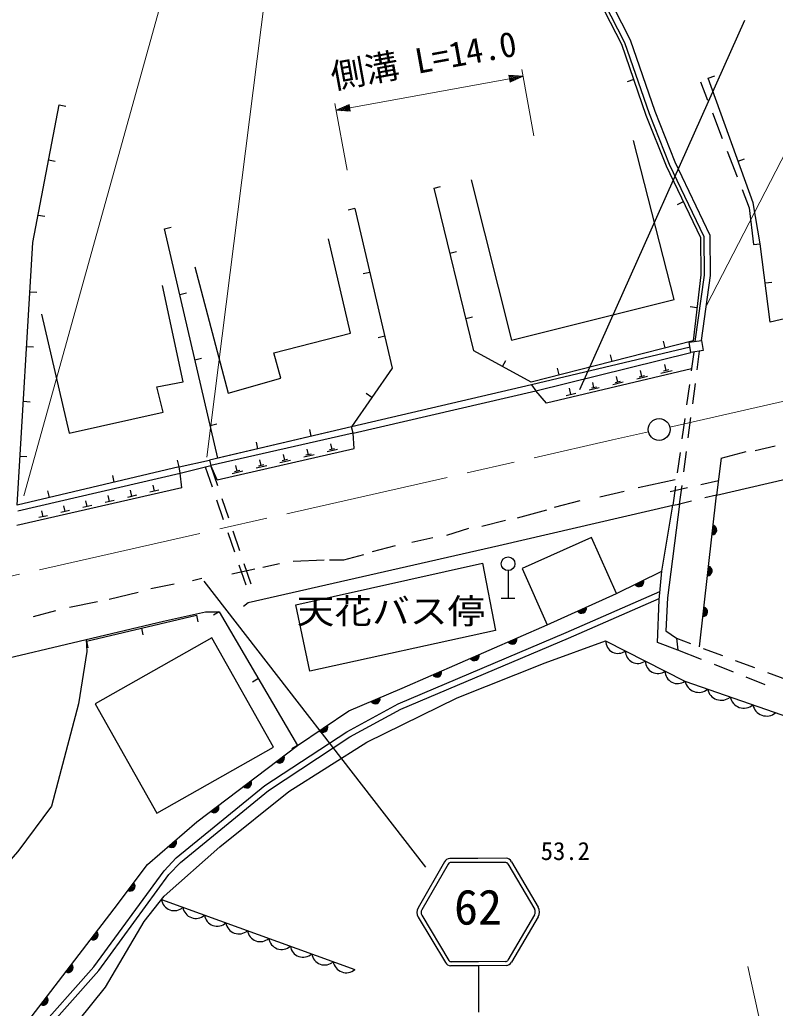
# Model space of a CAD drawing. Units: millimetres, scale not verified. Extents: x 40000 to 680000, y 20000 to 380000.
# Drawn here: x 216522 to 271653, y 246658 to 318732 of the extents above; entities that cross this region are included whole.
import ezdxf
from ezdxf.enums import TextEntityAlignment as Align

# ---------------------------------------------------------------- set-up
doc = ezdxf.new("R2010")
doc.units = ezdxf.units.MM
doc.header["$LTSCALE"] = 1000
doc.linetypes.add('CHAIN', pattern=[18.5, 12, -1.5, 3.5, -1.5])
for name, color, linetype, lineweight in [('M-BGD', 7, 'Continuous', 25), ('M-BMK', 2, 'CHAIN', 13), ('M-BMK-SRVR', 3, 'Continuous', 25), ('M-STR-HTXT', 7, 'Continuous', 13), ('M-STR-STRC', 7, 'Continuous', 25), ('M-STR-STRD', 7, 'Continuous', 25)]:
    doc.layers.add(name, color=color, linetype=linetype, lineweight=lineweight)
doc.styles.add('ＭＳ ゴシック', font='')
doc.styles.get('ＭＳ ゴシック').set_extended_font_data('MS Gothic')

msp = doc.modelspace()

# ---------------------------------------------------------------- linework, layer by layer
at = {"layer": 'M-BGD'}
for p, q in [((261328, 314370), (260855, 314207)), ((266761, 314484), (267232, 314654)), ((266193, 314200), (266706, 312875)), ((219394, 312533), (219885, 312440)), ((267067, 311942), (267788, 310077)), ((218627, 308513), (219118, 308420)), ((268149, 309144), (268871, 307279)), ((268951, 308424), (269421, 308594)), ((246751, 306450), (247236, 306569)), ((269232, 306346), (269744, 305020)), ((240985, 304969), (240498, 304856)), ((264940, 305460), (264489, 305244)), ((269744, 305020), (270064, 302339)), ((217860, 304494), (218351, 304400)), ((227091, 303487), (227578, 303600)), ((240649, 295882), (239058, 302768)), ((270064, 302339), (270543, 302393)), ((247915, 301705), (248401, 301825)), ((229304, 300708), (231722, 291517)), ((242071, 300310), (241584, 300197)), ((270916, 299543), (271412, 299608)), ((217262, 298900), (217761, 298870)), ((228200, 298710), (228687, 298823)), ((265937, 297730), (265440, 297789)), ((249080, 296961), (249566, 297080)), ((243158, 295651), (242671, 295538)), ((217023, 294907), (217522, 294878)), ((263628, 294813), (263504, 295298)), ((254190, 291686), (265503, 294466)), ((259752, 293823), (259629, 294308)), ((265704, 294498), (265519, 293136)), ((265955, 293200), (266133, 294567)), ((229309, 293933), (229796, 294046)), ((251758, 293453), (251996, 293892)), ((263689, 293153), (263588, 293584)), ((255877, 292833), (255753, 293318)), ((260154, 292313), (260059, 292716)), ((262324, 292717), (261542, 292533)), ((262104, 292776), (261713, 292684)), ((261909, 292730), (261810, 293147)), ((264119, 293140), (263311, 292950)), ((263891, 293200), (263487, 293105)), ((253871, 292103), (240727, 289056)), ((258608, 291945), (258242, 291859)), ((258425, 291902), (258333, 292292)), ((260556, 292301), (259799, 292123)), ((260343, 292357), (259965, 292268)), ((265384, 292145), (265181, 290659)), ((265630, 290721), (265825, 292209)), ((240860, 288585), (254190, 291686)), ((242214, 291189), (241804, 291475)), ((257096, 291486), (256389, 291320)), ((256743, 291403), (256632, 291874)), ((258813, 291891), (258082, 291718)), ((216784, 290915), (217283, 290885)), ((230418, 289156), (230905, 289269)), ((265046, 289668), (264844, 288182)), ((265306, 288242), (265500, 289730)), ((240860, 288585), (230473, 286242)), ((237797, 288368), (237683, 288855)), ((240914, 287467), (240860, 288585)), ((233903, 287455), (233789, 287942)), ((239316, 287410), (239225, 287806)), ((216545, 286922), (217044, 286892)), ((230935, 285176), (240914, 287467)), ((235869, 286621), (235776, 287028)), ((237997, 287003), (237244, 286830)), ((237786, 287060), (237409, 286973)), ((237598, 287017), (237505, 287418)), ((239711, 287396), (238967, 287225)), ((239502, 287452), (239130, 287367)), ((264709, 287191), (264507, 285705)), ((264981, 285764), (265176, 287251)), ((228147, 286144), (228032, 286630)), ((228147, 286144), (230358, 286623)), ((228236, 285673), (230473, 286242)), ((230064, 286138), (230566, 284668)), ((230935, 285176), (230473, 286242)), ((230980, 284749), (230473, 286242)), ((232384, 285824), (232288, 286241)), ((234541, 286209), (233769, 286032)), ((234325, 286268), (233938, 286179)), ((234131, 286224), (234037, 286636)), ((236274, 286607), (235511, 286432)), ((236060, 286665), (235679, 286577)), ((267709, 286754), (267372, 284080)), ((216375, 282921), (228236, 285673)), ((223421, 285022), (223305, 285508)), ((228343, 284608), (228236, 285673)), ((232799, 285809), (232017, 285630)), ((232580, 285869), (232188, 285779)), ((226350, 284358), (226248, 284802)), ((264372, 284714), (264186, 283351)), ((264673, 283405), (264852, 284772)), ((266230, 284841), (267504, 285131)), ((228343, 284608), (216304, 281856)), ((218694, 283900), (218579, 284386)), ((223076, 283609), (222977, 284043)), ((225038, 284058), (224380, 283907)), ((224709, 283983), (224609, 284421)), ((226683, 284434), (226017, 284282)), ((263980, 284328), (265255, 284619)), ((266127, 273001), (267372, 284080)), ((267372, 284080), (266507, 283864)), ((219835, 282868), (219738, 283291)), ((221773, 283311), (221131, 283164)), ((221452, 283238), (221354, 283666)), ((223401, 283684), (222751, 283535)), ((230889, 283722), (231374, 282303)), ((231784, 282382), (231302, 283802)), ((251486, 280388), (264186, 283351)), ((264186, 283351), (264673, 283405)), ((265537, 283621), (264673, 283405)), ((218539, 282572), (217913, 282429)), ((218226, 282500), (218130, 282918)), ((220152, 282941), (219518, 282796)), ((231697, 281356), (232182, 279937)), ((232588, 280014), (232105, 281435)), ((232506, 278991), (233008, 277521)), ((233416, 277575), (232909, 279067)), ((252160, 278566), (252160, 276566)), ((251660, 276566), (252660, 276566)), ((231082, 275562), (230650, 275309)), ((231082, 275562), (236796, 265818)), ((221382, 273418), (229410, 275309)), ((229410, 275309), (229525, 274822)), ((229410, 275309), (229525, 274822)), ((225396, 274363), (225510, 273876)), ((221382, 273418), (221496, 272931)), ((264442, 273631), (265459, 273250)), ((266280, 272090), (264549, 272778)), ((266396, 272900), (267801, 272375)), ((268603, 271165), (267209, 271720)), ((268738, 272024), (270143, 271499)), ((271079, 271149), (272484, 270624)), ((233939, 270690), (233508, 270437)), ((270926, 270241), (269532, 270796)), ((236796, 265818), (236365, 265565)), ((236796, 265818), (236365, 265565)), ((226865, 254581), (240969, 249492))]:
    msp.add_line(p, q, dxfattribs=at)
for points in [[(266271, 295355), (266939, 300084), (266903, 303014), (264347, 308358), (262891, 312034), (261097, 317236), (258576, 322172)], [(257938, 321847), (260437, 316955), (262219, 311785), (263690, 308072), (266189, 302847), (266222, 300130), (265652, 295330), (253853, 292316), (249663, 294589), (246751, 306450)], [(265806, 295280), (266488, 300113), (266454, 302909), (263934, 308178), (262468, 311878), (260682, 317060), (258175, 321968)], [(277237, 298078), (271289, 296693), (270543, 302393), (270046, 305393), (266761, 314484)], [(228147, 286144), (216331, 283339), (217476, 302484), (219394, 312533)], [(249454, 307058), (252418, 295374), (264271, 298337), (261308, 309937)], [(240985, 304969), (243701, 293322), (240727, 289056), (230973, 286768), (227091, 303487)], [(218106, 297263), (220131, 288581), (226984, 290126), (226523, 291972), (228440, 292327), (226931, 299367)], [(231722, 291517), (235578, 292594), (235061, 294443), (240649, 295882)], [(265439, 294863), (253871, 292103), (254190, 291686)], [(265537, 293269), (254972, 290780), (254190, 291686)], [(240860, 288585), (240727, 289056), (230358, 286623), (230473, 286242)], [(267372, 284080), (282127, 287489), (274021, 270049)], [(228236, 285673), (228147, 286144), (216331, 283339)], [(264673, 283405), (263785, 276587), (263679, 274172), (264442, 273631), (264549, 272778), (263057, 273329), (263181, 276436), (263377, 278531), (264186, 283351)], [(232860, 275985), (233198, 276239), (251486, 280388)], [(216804, 245266), (223409, 253904), (225841, 257136), (229446, 260252), (236796, 265818), (240543, 268339), (244431, 269991), (255014, 274625), (260074, 276889), (263377, 278531)], [(217532, 244715), (221935, 249687), (227049, 256683), (227936, 257624), (234417, 262897), (240383, 266821), (244130, 268863), (256399, 274048), (263237, 277034)], [(217866, 244419), (222283, 249407), (227393, 256397), (228241, 257296), (234682, 262537), (240613, 266438), (244324, 268460), (256575, 273637), (263190, 276526)], [(184098, 266608), (187902, 266841), (191712, 267180), (197130, 267942), (202380, 269043), (227018, 274885), (230066, 275562), (231082, 275562)], [(221375, 273547), (221420, 272672), (220816, 268854), (218828, 261397), (216377, 258077), (206434, 246766)], [(219786, 244485), (222769, 248196), (225610, 252990), (227066, 254836), (231115, 258423), (236157, 262471), (241839, 266067), (248444, 269280), (254872, 271846), (259275, 273444)], [(259275, 273444), (265063, 270506), (273320, 267629), (275131, 266013), (272610, 256860)]]:
    msp.add_lwpolyline(points, dxfattribs=at)
for points in [[(265383, 295213), (266271, 295355), (266390, 294608), (265503, 294466)], [(255014, 274625), (260074, 276889), (258242, 280984), (253182, 278720)], [(251232, 274207), (237686, 271244), (236670, 276070), (250301, 279118)], [(230546, 273666), (222024, 268854), (226524, 260883), (235047, 265695)]]:
    msp.add_lwpolyline(points, close=True, dxfattribs=at)
msp.add_circle((252160, 279066), 500, dxfattribs=at)
for centre, radius, start, end in [((267030, 281528), 354, 272.38657, 74.79175), ((267030, 281528), 283, 274.61061, 72.56771), ((267030, 281528), 212, 278.35694, 68.82138), ((267030, 281528), 142, 286.06867, 61.10965), ((267030, 281528), 100, 296.38633, 50.79199), ((267030, 281528), 100, 296.38633, 50.79199), ((266695, 278546), 354, 272.38657, 74.79175), ((266695, 278546), 283, 274.61061, 72.56771), ((266695, 278546), 212, 278.35694, 68.82138), ((266695, 278546), 142, 286.06867, 61.10965), ((266695, 278546), 100, 296.38633, 50.79199), ((266695, 278546), 100, 296.38633, 50.79199), ((261701, 277758), 354, 215.23911, 17.64429), ((261701, 277758), 283, 217.46315, 15.42025), ((261701, 277758), 212, 221.20948, 11.67393), ((261701, 277758), 142, 228.92121, 3.9622), ((261701, 277758), 100, 239.23887, 353.64453), ((261701, 277758), 100, 239.23887, 353.64453), ((257522, 275806), 354, 212.89965, 15.30482), ((257522, 275806), 283, 215.12368, 13.08078), ((257522, 275806), 212, 218.87001, 9.33446), ((257522, 275806), 142, 226.58174, 1.62273), ((257522, 275806), 100, 236.8994, 351.30507), ((257522, 275806), 100, 236.8994, 351.30507), ((266360, 275565), 354, 272.38657, 74.79175), ((266360, 275565), 283, 274.61061, 72.56771), ((266360, 275565), 212, 278.35694, 68.82138), ((266360, 275565), 142, 286.06867, 61.10965), ((266360, 275565), 100, 296.38633, 50.79199), ((266360, 275565), 100, 296.38633, 50.79199), ((252449, 273561), 354, 212.44696, 14.85214), ((252449, 273561), 283, 214.671, 12.6281), ((252449, 273561), 212, 218.41732, 8.88177), ((252449, 273561), 142, 226.12905, 1.17004), ((252449, 273561), 100, 236.44672, 350.85238), ((252449, 273561), 100, 236.44672, 350.85238), ((260184, 273441), 908, 179.80294, 306.3661), ((249701, 272357), 354, 212.44696, 14.85214), ((261631, 272706), 908, 179.80294, 306.3661), ((249701, 272357), 283, 214.671, 12.6281), ((249701, 272357), 212, 218.41732, 8.88177), ((249701, 272357), 142, 226.12905, 1.17004), ((249701, 272357), 100, 236.44672, 350.85238), ((249701, 272357), 100, 236.44672, 350.85238), ((263078, 271972), 908, 179.80294, 306.3661), ((246953, 271154), 354, 212.44696, 14.85214), ((246953, 271154), 283, 214.671, 12.6281), ((246953, 271154), 212, 218.41732, 8.88177), ((246953, 271154), 142, 226.12905, 1.17004), ((246953, 271154), 100, 236.44672, 350.85238), ((246953, 271154), 100, 236.44672, 350.85238), ((264525, 271237), 908, 179.80294, 306.3661), ((266058, 270704), 1014, 191.26361, 310.32103), ((267710, 270128), 1014, 191.26361, 310.32103), ((242466, 269215), 354, 211.80628, 14.21146), ((242466, 269215), 283, 214.03032, 11.98742), ((242466, 269215), 212, 217.77665, 8.24109), ((242466, 269215), 142, 225.48838, 0.52936), ((242466, 269215), 100, 235.80604, 350.2117), ((242466, 269215), 100, 235.80604, 350.2117), ((269361, 269553), 1014, 191.26361, 310.32103), ((271012, 268978), 1014, 191.26361, 310.32103), ((238639, 267124), 354, 222.7374, 25.14258), ((238639, 267124), 283, 224.96144, 22.91854), ((238639, 267124), 212, 228.70777, 19.17222), ((238639, 267124), 142, 236.4195, 11.46049), ((238639, 267124), 100, 246.73716, 1.14282), ((238639, 267124), 100, 246.73716, 1.14282), ((235480, 264889), 354, 225.9321, 28.33728), ((235480, 264889), 283, 228.15614, 26.11324), ((235480, 264889), 212, 231.90247, 22.36692), ((235480, 264889), 142, 239.6142, 14.65519), ((235480, 264889), 100, 249.93186, 4.33753), ((235480, 264889), 100, 249.93186, 4.33753), ((233088, 263078), 354, 225.9321, 28.33728), ((233088, 263078), 283, 228.15614, 26.11324), ((233088, 263078), 212, 231.90247, 22.36692), ((233088, 263078), 142, 239.6142, 14.65519), ((233088, 263078), 100, 249.93186, 4.33753), ((233088, 263078), 100, 249.93186, 4.33753), ((230697, 261267), 354, 225.9321, 28.33728), ((230697, 261267), 283, 228.15614, 26.11324), ((230697, 261267), 212, 231.90247, 22.36692), ((230697, 261267), 142, 239.6142, 14.65519), ((230697, 261267), 100, 249.93186, 4.33753), ((230697, 261267), 100, 249.93186, 4.33753), ((227608, 258735), 354, 229.64188, 32.04705), ((227608, 258735), 283, 231.86591, 29.82301), ((227608, 258735), 212, 235.61224, 26.07669), ((227608, 258735), 142, 243.32397, 18.36496), ((227608, 258735), 100, 253.64163, 8.0473), ((227608, 258735), 100, 253.64163, 8.0473), ((224582, 255552), 354, 241.82691, 44.23208), ((224582, 255552), 283, 244.05094, 42.00805), ((224582, 255552), 212, 247.79727, 38.26172), ((224582, 255552), 142, 255.509, 30.54999), ((224582, 255552), 100, 265.82666, 20.23233), ((224582, 255552), 100, 265.82666, 20.23233), ((227799, 254716), 944, 188.21085, 312.10614), ((229366, 254150), 944, 188.21085, 312.10614), ((230934, 253585), 944, 188.21085, 312.10614), ((232501, 253019), 944, 188.21085, 312.10614), ((234068, 252454), 944, 188.21085, 312.10614), ((221885, 252001), 354, 241.39424, 43.79942), ((221885, 252001), 283, 243.61828, 41.57538), ((221885, 252001), 212, 247.36461, 37.82905), ((221885, 252001), 142, 255.07633, 30.11732), ((221885, 252001), 100, 265.394, 19.79966), ((221885, 252001), 100, 265.394, 19.79966), ((235635, 251888), 944, 188.21085, 312.10614), ((237202, 251323), 944, 188.21085, 312.10614), ((238769, 250757), 944, 188.21085, 312.10614), ((220063, 249618), 354, 241.39424, 43.79942), ((220063, 249618), 283, 243.61828, 41.57538), ((220063, 249618), 212, 247.36461, 37.82905), ((220063, 249618), 142, 255.07633, 30.11732), ((220063, 249618), 100, 265.394, 19.79966), ((220063, 249618), 100, 265.394, 19.79966), ((240336, 250192), 944, 188.21085, 312.10614), ((218241, 247235), 354, 241.39424, 43.79942), ((218241, 247235), 283, 243.61828, 41.57538), ((218241, 247235), 212, 247.36461, 37.82905), ((218241, 247235), 142, 255.07633, 30.11732), ((218241, 247235), 100, 265.394, 19.79966), ((218241, 247235), 100, 265.394, 19.79966)]:
    msp.add_arc(centre, radius, start, end, dxfattribs=at)
at = {"layer": 'M-BMK'}
msp.add_line((263960, 289036), (297887, 296697), dxfattribs=at)
msp.add_lwpolyline([(189849, 273191), (193828, 273615), (196961, 274038), (199924, 274546), (259784, 288093), (262399, 288683)], dxfattribs=at)
at = {"layer": 'M-BMK-SRVR'}
msp.add_circle((263179, 288859), 800, dxfattribs=at)
at = {"layer": 'M-STR-HTXT'}
for p, q in [((254045, 310259), (253161, 315108)), ((240598, 312310), (252267, 314437)), ((253250, 314617), (252222, 314683)), ((252222, 314683), (252312, 314191)), ((252428, 314670), (252231, 314634)), ((252240, 314585), (252633, 314657)), ((252839, 314643), (252249, 314536)), ((252258, 314486), (253045, 314630)), ((253250, 314617), (252267, 314437)), ((252276, 314388), (253063, 314532)), ((252875, 314446), (252285, 314339)), ((252294, 314290), (252687, 314361)), ((252499, 314276), (252303, 314240)), ((253250, 314617), (252312, 314191)), ((240408, 307774), (239524, 312623)), ((239614, 312131), (240553, 312556)), ((239614, 312131), (240598, 312310)), ((239614, 312131), (240643, 312064)), ((240589, 312359), (239802, 312216)), ((240607, 312261), (239820, 312117)), ((239990, 312301), (240580, 312408)), ((240026, 312104), (240616, 312212)), ((240571, 312458), (240177, 312386)), ((240625, 312163), (240231, 312091)), ((240365, 312471), (240562, 312507)), ((240437, 312077), (240634, 312113)), ((240643, 312064), (240553, 312556)), ((269644, 249698), (271156, 242862))]:
    msp.add_line(p, q, dxfattribs=at)
for points in [[(266631, 297902), (286506, 336399), (311706, 336399)], [(230167, 286843), (236115, 333807), (258026, 333807)], [(216832, 284020), (227486, 322301), (204545, 322301)]]:
    msp.add_lwpolyline(points, dxfattribs=at)
at = {"layer": 'M-STR-STRC'}
for p, q in [((257386, 291761), (269425, 318714)), ((246158, 256946), (229983, 277792)), ((247523, 257323), (245592, 253980)), ((252399, 257343), (254358, 254016)), ((247783, 257173), (245852, 253830)), ((252141, 257191), (254099, 253864)), ((245601, 253292), (247581, 249985)), ((245858, 253446), (247838, 250139)), ((254096, 253480), (252143, 250157)), ((254354, 253328), (252402, 250005)), ((249994, 249750), (249994, 246364))]:
    msp.add_line(p, q, dxfattribs=at)
for points in [[(252024, 257593), (249960, 257576), (247896, 257576)], [(251991, 257292), (249963, 257276), (247931, 257276)], [(252027, 249767), (249994, 249750), (247958, 249750)], [(251987, 250066), (249991, 250050), (247996, 250050)]]:
    msp.add_lwpolyline(points, dxfattribs=at)
for centre, radius, start, end in [((247913, 257149), 427, 92.29572, 156.02366), ((252011, 257166), 427, 24.44946, 88.1774), ((247953, 257086), 191, 96.53703, 152.95737), ((251971, 257102), 191, 27.51575, 83.93609), ((246219, 253644), 711, 151.80974, 209.66878), ((246219, 253644), 412, 151.80974, 209.66878), ((253733, 253675), 412, 330.80435, 28.66338), ((253733, 253675), 711, 330.80435, 28.66338), ((248007, 250253), 203, 214.0004, 273.155), ((251974, 250269), 203, 267.31812, 326.47272), ((248071, 250352), 612, 216.76349, 259.34701), ((251908, 250367), 612, 281.12611, 323.70964)]:
    msp.add_arc(centre, radius, start, end, dxfattribs=at)
at = {"layer": 'M-STR-STRD'}
for p, q in [((270198, 287331), (271637, 287669)), ((267709, 286754), (269520, 287246)), ((261646, 284621), (264356, 285214)), ((258852, 283944), (260630, 284367)), ((255550, 283182), (257413, 283690)), ((252839, 282414), (254991, 283004)), ((250243, 281797), (251968, 282242)), ((247676, 281150), (249285, 281658)), ((242258, 279965), (243951, 280388)), ((245136, 280642), (246660, 280981)), ((234261, 278810), (235468, 279074)), ((236485, 279255), (238745, 279346)), ((231991, 278338), (233671, 278701)), ((226086, 277255), (227780, 277594)), ((229134, 277848), (229812, 278017)), ((223038, 276493), (225155, 277001)), ((220160, 275901), (222192, 276324)), ((217535, 275223), (219144, 275647))]:
    msp.add_line(p, q, dxfattribs=at)
msp.add_lwpolyline([(239127, 279355), (240171, 279346), (241641, 279754)], dxfattribs=at)

# ---------------------------------------------------------------- texts
at = {"layer": 'M-BGD', "style": 'ＭＳ ゴシック', "width": 1.1}
msp.add_text('天花バス停', height=1833, dxfattribs=at).set_placement((243608, 274148), align=Align.BOTTOM_CENTER)
at = {"layer": 'M-BGD', "style": 'ＭＳ ゴシック'}
msp.add_text('53.2', height=1320, dxfattribs=at).set_placement((254539, 257067), align=Align.BOTTOM_LEFT)
at = {"layer": 'M-STR-HTXT', "style": 'ＭＳ ゴシック'}
msp.add_text('側溝 L=14.0', height=1833, rotation=10.331, dxfattribs=at).set_placement((246253, 314357), align=Align.BOTTOM_CENTER)
at = {"layer": 'M-STR-STRC', "style": 'ＭＳ ゴシック'}
msp.add_text('62', height=2566, dxfattribs=at).set_placement((248216, 251984), align=Align.BOTTOM_LEFT)

doc.saveas('drawing.dxf')
